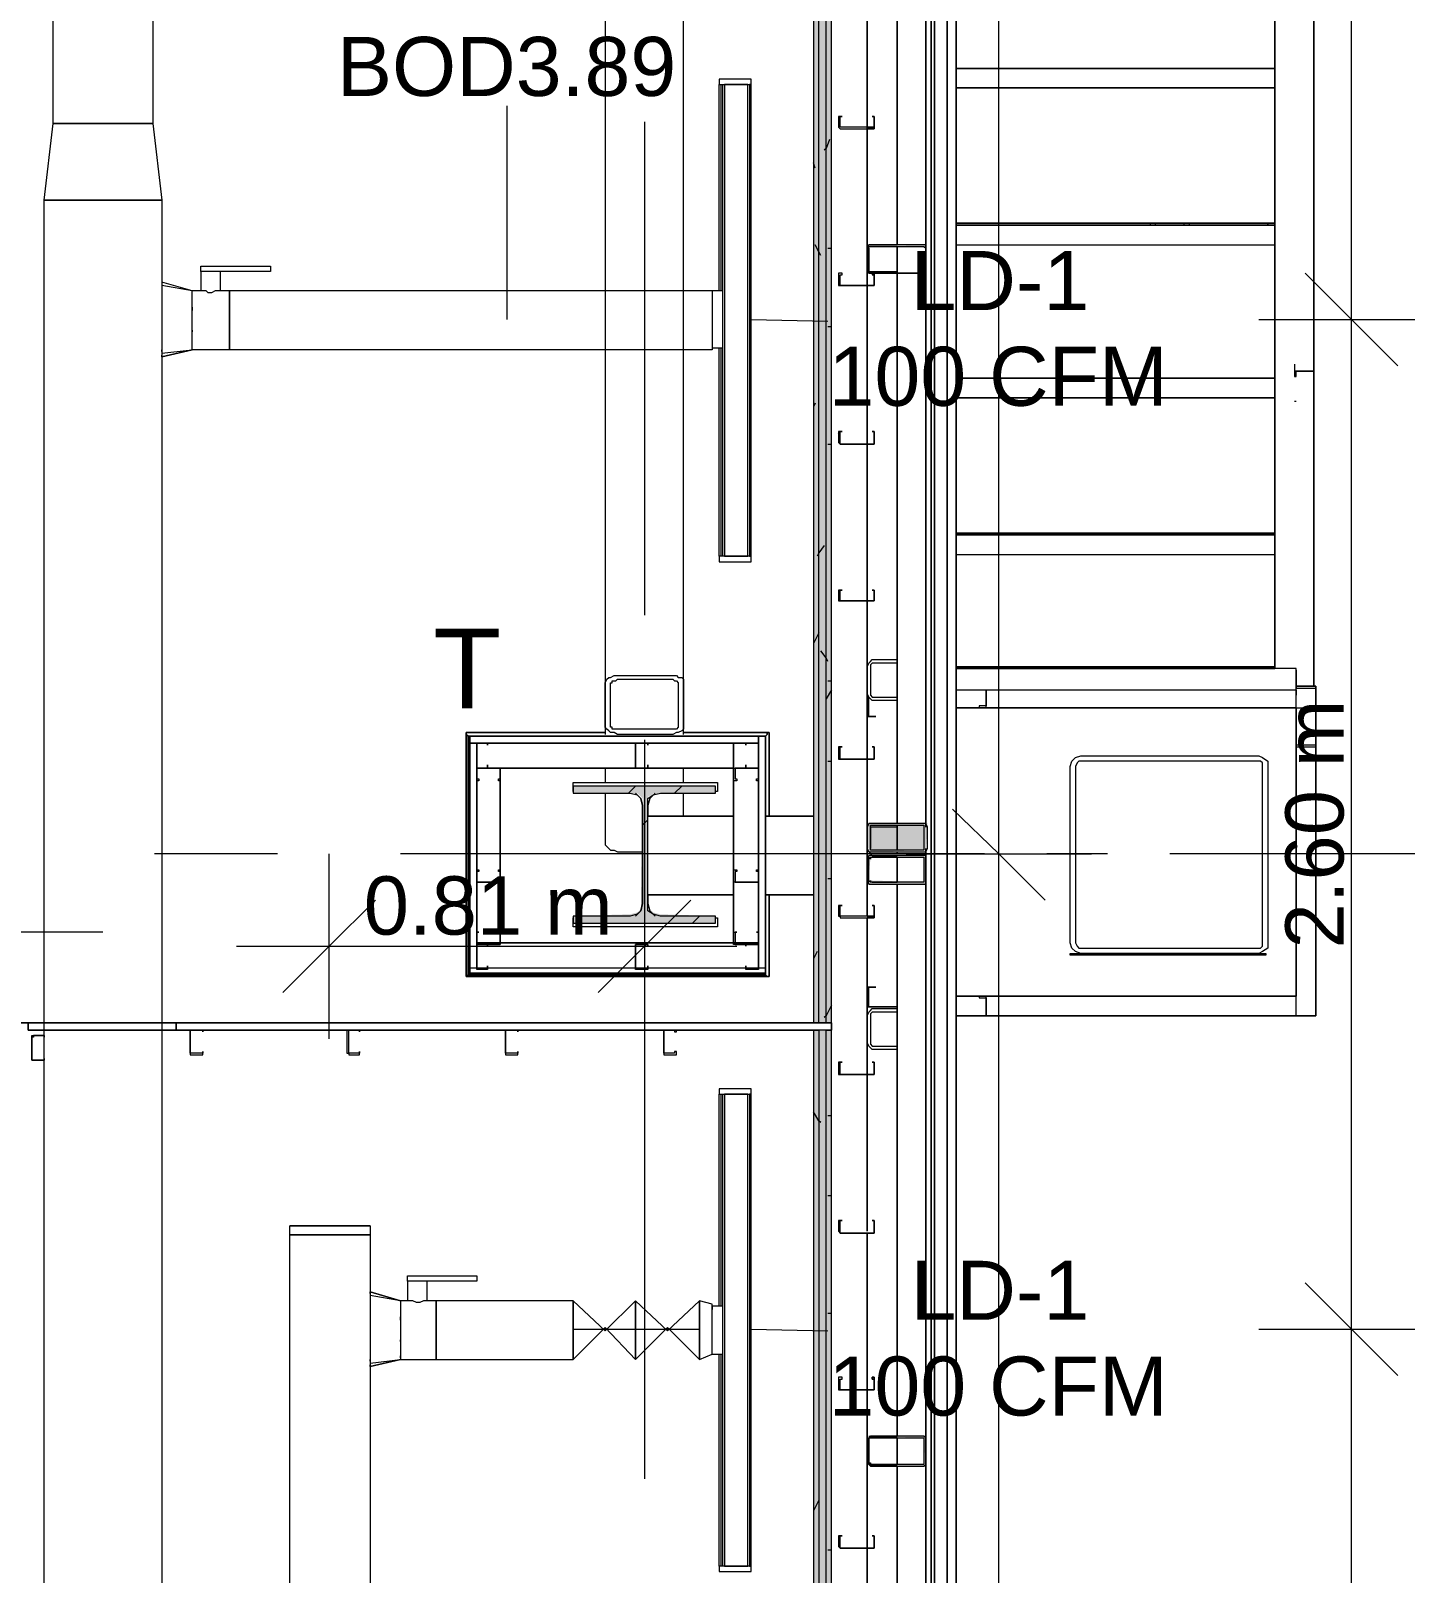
# Model space of a CAD drawing. Header units: metres. Extents: x -2 to 237, y -8 to 52.
# Drawn here: x 54.392 to 57.931, y 21.97 to 25.942 of the extents above; entities that cross this region are included whole.
import ezdxf

# ---------------------------------------------------------------- set-up
doc = ezdxf.new("R2010")
doc.units = ezdxf.units.M
doc.layers.add('HVAC - Ductos', color=5, linetype='Continuous', lineweight=0)
doc.layers.add('PDF2_Text', color=7, linetype='Continuous', lineweight=0)
doc.layers.add('PDF2_Geometry', color=7, linetype='Continuous', lineweight=0, true_color=0xaaaaaa)
doc.layers.add('PDF2_Solid Fills', color=7, linetype='Continuous', lineweight=0, true_color=0xffffff)
doc.styles.add('PDF Helvetica', font='')
doc.styles.get('PDF Helvetica').set_extended_font_data('Helvetica')

msp = doc.modelspace()

# ---------------------------------------------------------------- hatches: boundary and pattern name
at = {"layer": 'PDF2_Solid Fills', "lineweight": 0, "transparency": 33554559}
h = msp.add_hatch(color=256, dxfattribs=at)
h.paths.add_polyline_path([(56.4217, 35.0866), (56.4401, 35.0866), (56.4401, 47.309), (56.4217, 47.309)])
h.paths.add_polyline_path([(56.4217, 23.387), (56.4401, 23.387), (56.4401, 33.5547), (56.4217, 33.5547)])
h.paths.add_polyline_path([(56.4217, 21.8782), (56.4401, 21.8782), (56.4401, 23.3686), (56.4217, 23.3686)])
h.paths.add_polyline_path([(56.4401, 21.8644), (56.4217, 21.8644), (56.4217, 9.541), (56.4401, 9.541)])
h.paths.add_polyline_path([(56.4217, 33.5685), (56.4401, 33.5685), (56.4401, 35.0728), (56.4217, 35.0728)])
h = msp.add_hatch(color=256, dxfattribs=at)
h.paths.add_polyline_path([(56.4538, 9.5227), (56.4538, 21.8644), (56.4401, 21.8644), (56.4401, 9.5227)])
h.paths.add_polyline_path([(56.4538, 33.5547), (56.4401, 33.5547), (56.4401, 23.387), (56.4538, 23.387)])
h.paths.add_polyline_path([(56.4538, 23.3686), (56.4401, 23.3686), (56.4401, 21.8782), (56.4538, 21.8782)])
h.paths.add_polyline_path([(56.4538, 35.0866), (56.4538, 47.3273), (56.4401, 47.3273), (56.4401, 35.0866)])
h.paths.add_polyline_path([(56.4538, 35.0728), (56.4401, 35.0728), (56.4401, 33.5685), (56.4538, 33.5685)])
h = msp.add_hatch(color=256, dxfattribs=at)
h.paths.add_polyline_path([(56.4217, 35.0866), (56.4217, 47.2953), (56.408, 47.2953), (56.408, 35.0866)])
h.paths.add_polyline_path([(56.4217, 21.8644), (56.408, 21.8644), (56.408, 9.5549), (56.4217, 9.5549)])
h.paths.add_polyline_path([(56.4217, 23.3686), (56.408, 23.3686), (56.408, 21.8782), (56.4217, 21.8782)])
h.paths.add_polyline_path([(56.4217, 33.5547), (56.408, 33.5547), (56.408, 23.387), (56.4217, 23.387)])
h.paths.add_polyline_path([(56.4217, 35.0728), (56.408, 35.0728), (56.408, 33.5685), (56.4217, 33.5685)])
h = msp.add_hatch(color=256, dxfattribs=at)
h.paths.add_polyline_path([(56.5547, 25.3912), (56.6969, 25.3866), (56.6969, 25.3912)])
h.paths.add_polyline_path([(56.6923, 25.3224), (56.6969, 25.3178), (56.6969, 25.3178), (56.6969, 25.3224)])
h.paths.add_polyline_path([(56.5501, 25.3224), (56.5547, 25.3178), (56.5547, 25.3178), (56.5547, 25.3224)])
h.paths.add_polyline_path([(56.5501, 25.3821), (56.5456, 25.3821), (56.5456, 25.3224)])
for points in [[(56.1557, 23.9786), (56.1557, 23.997), (55.7888, 23.997), (55.7888, 23.9786), (55.9539, 23.9786), (55.9677, 23.9649), (55.9631, 23.6805), (55.9539, 23.6714), (55.9356, 23.6668), (55.7888, 23.6622), (55.7888, 23.6438), (56.1557, 23.6438), (56.1557, 23.6622), (56.0136, 23.6668), (55.9952, 23.6714), (55.9906, 23.676), (55.9814, 23.676), (55.9814, 23.9694), (55.9906, 23.974), (55.9952, 23.9786)], [(56.5456, 23.8365), (56.5501, 23.8365), (56.5501, 23.8273), (56.5508, 23.8273), (56.6969, 23.8319), (56.7015, 23.9007), (56.5501, 23.9007), (56.5456, 23.8961)], [(56.5456, 23.7539), (56.5501, 23.7585), (56.5547, 23.8135), (56.6923, 23.8135), (56.6923, 23.7493), (56.5547, 23.7539), (56.5501, 23.7539), (56.5501, 23.7447), (56.6969, 23.7447), (56.6969, 23.8181), (56.5501, 23.8181), (56.5456, 23.8135)]]:
    msp.add_hatch(color=256, dxfattribs=at).paths.add_polyline_path(points)
h = msp.add_hatch(color=256, dxfattribs=at)
h.paths.add_polyline_path([(56.5547, 22.323), (56.6969, 22.3184), (56.6969, 22.323)])
h.paths.add_polyline_path([(56.5501, 22.3139), (56.5456, 22.3139), (56.5456, 22.2542)])
h.paths.add_polyline_path([(56.6969, 22.3139), (56.6923, 22.3139), (56.6923, 22.2496)])
h.paths.add_polyline_path([(56.5547, 22.2496), (56.5547, 22.2542), (56.5501, 22.2542)])
h.paths.add_polyline_path([(56.6923, 22.2496), (56.5547, 22.2496), (56.6923, 22.245)])

# ---------------------------------------------------------------- linework, layer by layer
at = {"layer": 'HVAC - Ductos', "lineweight": 0}
for points in [[(56.8849, 9.775), (56.8849, 14.6134), (56.8849, 23.8227), (56.8849, 33.0274), (56.8849, 42.232), (56.8849, 47.0751)], [(56.1649, 25.272), (56.1649, 25.804), (56.1695, 25.804), (56.1878, 25.804), (56.197, 25.804)], [(56.1695, 25.804), (56.1695, 25.272)], [(56.1832, 25.804), (56.1878, 25.804), (56.1924, 25.804)], [(56.2199, 25.804), (56.2245, 25.804), (56.2291, 25.804), (56.2474, 25.804), (56.2428, 25.804), (56.2428, 24.5886), (56.2474, 24.5886), (56.2291, 24.5886), (56.2245, 24.5886), (56.2199, 24.5886)], [(56.2245, 25.804), (56.2291, 25.804), (56.2337, 25.804)], [(56.2474, 24.5886), (56.2474, 25.804)], [(55.6191, 25.1986), (55.6191, 25.7489)], [(56.1465, 25.272), (56.1465, 25.2628), (56.1465, 25.2536), (56.1465, 25.2352), (56.1465, 25.2169), (56.1465, 25.1986), (56.1465, 25.1757), (56.1465, 25.1573), (56.1465, 25.1435), (56.1465, 25.1298), (56.1465, 25.1252), (56.1465, 25.1206), (54.9037, 25.1206), (54.9037, 25.1252), (54.9037, 25.1298), (54.9037, 25.1435), (54.9037, 25.1573), (54.9037, 25.1757), (54.9037, 25.1986), (54.9037, 25.2169), (54.9037, 25.2352), (54.9037, 25.2536), (54.9037, 25.2628), (54.9037, 25.272), (54.8807, 25.272), (54.8807, 25.3224), (54.8761, 25.3224), (54.8715, 25.3224), (54.8669, 25.3224), (54.8624, 25.3224), (54.8532, 25.3224), (54.8486, 25.3224), (54.8441, 25.3224), (54.8395, 25.3224), (54.8349, 25.3224), (54.8303, 25.3224), (54.8303, 25.272), (54.8073, 25.272), (54.7294, 25.2858)], [(56.174, 25.272), (56.1465, 25.272), (54.9037, 25.272), (54.9037, 25.2628), (54.9037, 25.2536), (54.9037, 25.2352), (54.9037, 25.2169), (54.9037, 25.1986), (54.9037, 25.1757), (54.9037, 25.1573), (54.9037, 25.1435), (54.9037, 25.1298), (54.9037, 25.1252), (54.9037, 25.1206), (54.8073, 25.1206), (54.8073, 25.1252), (54.8073, 25.1298), (54.8073, 25.1435), (54.8073, 25.1573), (54.8073, 25.1757), (54.8073, 25.1986), (54.8073, 25.2169), (54.8073, 25.2352), (54.8073, 25.2536), (54.8073, 25.2628), (54.8073, 25.272), (54.7294, 25.2949), (54.7294, 25.2903)], [(54.8073, 25.272), (54.7294, 25.2949), (54.7294, 25.2903), (54.7294, 25.2858), (54.7294, 25.2812), (54.7294, 25.272)], [(54.7294, 25.2674), (54.7294, 25.2536), (54.7294, 25.2444), (54.7294, 25.2398), (54.7294, 25.2307), (54.7294, 25.2169), (54.7294, 25.2124), (54.7294, 25.2078), (54.7294, 25.1849)], [(54.8807, 25.272), (54.8761, 25.272), (54.8669, 25.272), (54.8578, 25.2674), (54.8486, 25.2674), (54.8441, 25.272), (54.8349, 25.272), (54.8303, 25.272)], [(56.1465, 25.2674), (56.1465, 25.2628), (56.1465, 25.249), (56.1465, 25.2352), (56.1465, 25.2169), (56.1465, 25.1986), (56.1465, 25.1803), (56.1465, 25.1619), (56.1465, 25.1435), (56.1465, 25.1344), (56.1465, 25.1252), (56.174, 25.1252), (56.174, 25.1344), (56.174, 25.1435), (56.174, 25.1619), (56.174, 25.1803), (56.174, 25.1986), (56.174, 25.2169), (56.174, 25.2352), (56.174, 25.249), (56.174, 25.2628), (56.174, 25.2674)], [(56.2474, 25.1986), (56.4447, 25.194)], [(54.7294, 25.1803), (54.7294, 25.1757), (54.7294, 25.1619), (54.7294, 25.1527), (54.7294, 25.1481), (54.7294, 25.1435), (54.7294, 25.1252)], [(54.7294, 25.1161), (54.7294, 25.1206), (54.7294, 25.1115), (54.8073, 25.1206)], [(54.7294, 25.1023), (54.8073, 25.1206), (54.7294, 25.1023)], [(56.197, 24.5886), (56.1878, 24.5886), (56.1695, 24.5886), (56.1649, 24.5886), (56.1649, 25.1252)], [(56.1695, 25.1252), (56.1695, 24.5886)], [(56.1924, 24.5886), (56.1878, 24.5886), (56.1832, 24.5886)], [(56.2337, 24.5886), (56.2291, 24.5886), (56.2245, 24.5886)], [(56.7657, 23.9374), (56.8849, 23.8227), (57.0041, 23.7034)], [(55.1605, 23.3457), (55.1605, 23.5842), (55.1605, 23.8227)], [(55.9722, 23.8227), (55.9722, 23.5842), (55.9722, 23.3457)], [(56.6464, 23.8227), (56.8849, 23.8227), (57.1234, 23.8227)], [(55.2797, 23.7034), (55.1605, 23.5842), (55.0412, 23.465)], [(56.0915, 23.7034), (55.9722, 23.5842), (55.8531, 23.465)], [(54.5781, 23.6209), (54.101, 23.6209)], [(54.922, 23.5842), (56.2108, 23.5842)], [(56.1649, 22.6578), (56.1649, 23.2035), (56.1695, 23.2035), (56.1878, 23.2035), (56.197, 23.2035)], [(56.1695, 23.2035), (56.1695, 22.6578)], [(56.1832, 23.2035), (56.1878, 23.2035), (56.1924, 23.2035)], [(56.2199, 23.2035), (56.2245, 23.2035), (56.2291, 23.2035), (56.2474, 23.2035), (56.2428, 23.2035), (56.2428, 21.9882), (56.2474, 21.9882), (56.2291, 21.9882), (56.2245, 21.9882), (56.2199, 21.9882)], [(56.2245, 23.2035), (56.2291, 23.2035), (56.2337, 23.2035)], [(56.2474, 21.9882), (56.2474, 23.2035)], [(55.266, 22.8642), (55.266, 22.8412), (55.0596, 22.8412), (55.0596, 22.8642)], [(55.0596, 22.8642), (55.266, 22.8642), (55.0596, 22.8642)], [(55.344, 22.6715), (55.344, 22.667), (55.344, 22.6624), (55.344, 22.6486), (55.344, 22.6349), (55.344, 22.6165), (55.344, 22.5981), (55.344, 22.5753), (55.344, 22.5569), (55.344, 22.5431), (55.344, 22.5294), (55.344, 22.5248), (55.344, 22.5202), (55.4357, 22.5202), (55.4357, 22.5248), (55.4357, 22.5294), (55.4357, 22.5431), (55.4357, 22.5569), (55.4357, 22.5753), (55.4357, 22.5981), (55.4357, 22.6165), (55.4357, 22.6349), (55.4357, 22.6486), (55.4357, 22.6624), (55.4357, 22.6715), (55.4128, 22.6715), (55.4128, 22.722), (55.4082, 22.722), (55.4036, 22.722), (55.3944, 22.722), (55.3898, 22.722), (55.3806, 22.722), (55.376, 22.722), (55.3714, 22.722), (55.3669, 22.722), (55.3623, 22.722), (55.3623, 22.6715), (55.344, 22.6715), (55.266, 22.6945), (55.344, 22.6715), (55.266, 22.6853), (55.266, 22.6807), (55.266, 22.6715)], [(55.266, 22.667), (55.266, 22.6532), (55.266, 22.644), (55.266, 22.6395), (55.266, 22.6303), (55.266, 22.6165), (55.266, 22.6119), (55.266, 22.6073), (55.266, 22.5844)], [(55.4128, 22.6715), (55.4082, 22.6715), (55.4036, 22.6715), (55.3944, 22.667), (55.3852, 22.667), (55.376, 22.6715), (55.3714, 22.6715), (55.3669, 22.6715), (55.3623, 22.6715)], [(55.8714, 22.5936), (55.9494, 22.6715), (55.9494, 22.5202), (55.8714, 22.6027), (55.8714, 22.5936), (55.7888, 22.6715), (55.4357, 22.6715), (55.4357, 22.6624), (55.4357, 22.6486), (55.4357, 22.6349), (55.4357, 22.6165), (55.4357, 22.5981), (55.4357, 22.5753), (55.4357, 22.5569), (55.4357, 22.5431), (55.4357, 22.5294), (55.4357, 22.5248), (55.4357, 22.5202), (55.7888, 22.5202), (55.7888, 22.6715), (55.7888, 22.5202), (55.8714, 22.6027)], [(56.0319, 22.5936), (56.1145, 22.6715), (56.1145, 22.5202), (56.0319, 22.6027), (55.9494, 22.5202), (55.9494, 22.6715), (56.0319, 22.5936), (56.0319, 22.6027)], [(56.1465, 22.534), (56.1465, 22.5386), (56.1465, 22.5523), (56.1465, 22.5707), (56.1465, 22.5981), (56.1465, 22.6211), (56.1465, 22.644), (56.1465, 22.6578), (56.1465, 22.6624), (56.1145, 22.6715), (56.1145, 22.667), (56.1145, 22.6486), (56.1145, 22.6257), (56.1145, 22.5981), (56.1145, 22.5661), (56.1145, 22.5431), (56.1145, 22.5294)], [(56.1145, 22.5202), (56.1145, 22.5248), (56.1145, 22.5431), (56.1145, 22.5661), (56.1145, 22.5981), (56.1145, 22.6257), (56.1145, 22.6486), (56.1145, 22.667), (56.1145, 22.6715)], [(56.174, 22.5386), (56.174, 22.5431), (56.174, 22.5523), (56.174, 22.5661), (56.174, 22.5798), (56.174, 22.5981), (56.174, 22.6119), (56.174, 22.6257), (56.174, 22.6395), (56.174, 22.6486), (56.174, 22.6578), (56.1465, 22.6578), (56.1465, 22.6486)], [(56.1465, 22.6073), (56.1465, 22.6119), (56.1465, 22.6257), (56.1465, 22.6395)], [(55.266, 22.5798), (55.266, 22.5753), (55.266, 22.5615), (55.266, 22.5523), (55.266, 22.5477), (55.266, 22.5431), (55.266, 22.5294)], [(55.7888, 22.5981), (55.8439, 22.5981), (55.8805, 22.5981), (55.908, 22.5981), (55.9264, 22.5981), (55.9402, 22.5981), (55.9494, 22.5981), (55.9631, 22.5981), (55.9722, 22.5981), (55.9952, 22.5981), (56.0227, 22.5981), (56.0594, 22.5981), (56.1145, 22.5981)], [(56.2474, 22.5981), (56.4447, 22.5936)], [(56.1145, 22.5248), (56.1145, 22.5202), (56.1465, 22.534), (56.174, 22.534)], [(56.1465, 22.5386), (56.1465, 22.5431)], [(56.197, 21.9882), (56.1878, 21.9882), (56.1695, 21.9882), (56.1649, 21.9882), (56.1649, 22.534)], [(56.1695, 22.534), (56.1695, 21.9882)], [(55.266, 22.5156), (55.266, 22.5202), (55.266, 22.511), (55.344, 22.5202)], [(55.266, 22.5019), (55.344, 22.5202), (55.266, 22.5019)], [(56.1924, 21.9882), (56.1878, 21.9882), (56.1832, 21.9882)], [(56.2337, 21.9882), (56.2291, 21.9882), (56.2245, 21.9882)]]:
    msp.add_lwpolyline(points, dxfattribs=at)
at = {"layer": 'HVAC - Ductos', "color": 252, "lineweight": 0, "true_color": 0x939598}
for points in [[(57.793, 9.775), (57.793, 10.6326), (57.793, 12.4304), (57.793, 14.0952), (57.793, 16.0995), (57.793, 18.2412), (57.793, 20.6169), (57.793, 22.5981), (57.793, 25.1986), (57.793, 27.3954), (57.793, 29.5922), (57.793, 31.5964), (57.793, 33.0274), (57.793, 34.3482), (57.793, 38.5447), (57.793, 39.4848), (57.793, 40.7461), (57.793, 42.232), (57.793, 44.4334), (57.793, 47.0751)], [(57.6737, 25.3178), (57.793, 25.1986), (57.9122, 25.0793)], [(57.5545, 25.1986), (57.793, 25.1986), (58.0315, 25.1986)], [(57.6737, 22.7174), (57.793, 22.5981), (57.9122, 22.4789)], [(57.5545, 22.5981), (57.793, 22.5981), (58.0315, 22.5981)]]:
    msp.add_lwpolyline(points, dxfattribs=at)
at = {"layer": 'HVAC - Ductos', "lineweight": 0}
for points in [[(54.7064, 27.5146), (54.7064, 25.7031), (54.4496, 25.7031), (54.4496, 27.5146)], [(56.2474, 25.8177), (56.1649, 25.8177), (56.1649, 25.804), (56.2474, 25.804)], [(56.2383, 25.804), (56.1786, 25.804), (56.1786, 24.5886), (56.174, 24.5886), (56.174, 25.804), (56.1786, 25.804), (56.1786, 24.5886), (56.2383, 24.5886)], [(54.4267, 25.5058), (54.4496, 25.7031), (54.7064, 25.7031), (54.7294, 25.5058)], [(54.7294, 25.5058), (54.7294, 17.3882), (54.4267, 17.3882), (54.4267, 25.5058)], [(55.0092, 25.3362), (55.0092, 25.3224), (54.8303, 25.3224), (54.8303, 25.3362)], [(54.8073, 25.2215), (54.8073, 25.2261), (54.8073, 25.2307), (54.8073, 25.2261)], [(54.8073, 25.1665), (54.8073, 25.1711)], [(54.7294, 25.1069), (54.7294, 25.1023)], [(56.2474, 24.5748), (56.2474, 24.5886), (56.1649, 24.5886), (56.1649, 24.5748)], [(56.2474, 23.2173), (56.1649, 23.2173), (56.1649, 23.2035), (56.2474, 23.2035)], [(56.2383, 23.2035), (56.1786, 23.2035), (56.1786, 21.9882), (56.174, 21.9882), (56.174, 23.2035), (56.1786, 23.2035), (56.1786, 21.9882), (56.2383, 21.9882)], [(55.0596, 18.8099), (55.0596, 22.8412), (55.266, 22.8412), (55.266, 18.8099)], [(55.5411, 22.7358), (55.5411, 22.722), (55.3623, 22.722), (55.3623, 22.7358)], [(55.266, 22.6945), (55.266, 22.6899)], [(55.7888, 22.6715), (55.7888, 22.6624), (55.7888, 22.6486), (55.7888, 22.6349), (55.7888, 22.6165), (55.7888, 22.5981), (55.7888, 22.5753), (55.7888, 22.5569), (55.7888, 22.5431), (55.7888, 22.5294), (55.7888, 22.5248), (55.7888, 22.5202), (55.7888, 22.5248), (55.7888, 22.5294), (55.7888, 22.5431), (55.7888, 22.5569), (55.7888, 22.5753), (55.7888, 22.5981), (55.7888, 22.6165), (55.7888, 22.6349), (55.7888, 22.6486), (55.7888, 22.6624)], [(55.344, 22.6211), (55.344, 22.6257), (55.344, 22.6303), (55.344, 22.6257)], [(55.344, 22.5661), (55.344, 22.5707)], [(55.344, 22.5248), (55.344, 22.5294)], [(55.266, 22.5064), (55.266, 22.5019)], [(56.2474, 21.9745), (56.2474, 21.9882), (56.1649, 21.9882), (56.1649, 21.9745)]]:
    msp.add_lwpolyline(points, close=True, dxfattribs=at)
at = {"layer": 'PDF2_Geometry', "lineweight": 0}
for points in [[(56.7749, 34.5592), (56.7749, 33.0274), (56.7749, 31.491), (56.7749, 29.9592), (56.7749, 28.4227), (56.7749, 26.8909), (56.7749, 25.3545), (56.7749, 23.8227), (56.7749, 22.2863), (56.7749, 23.8227), (56.7749, 25.3545), (56.7749, 26.8909), (56.7749, 28.4227), (56.7749, 29.9592), (56.7749, 31.491), (56.7749, 33.0274), (56.7749, 34.5592)], [(56.4538, 21.8644), (56.4538, 21.8782), (56.4538, 23.3686), (56.4538, 23.387), (56.4538, 33.5547), (56.4538, 33.5685), (56.4401, 33.5685), (56.4217, 33.5685), (56.408, 33.5685)], [(56.4217, 23.387), (56.4217, 33.5547), (56.408, 33.5547), (42.5895, 33.5547), (42.5758, 33.5547), (42.5574, 33.5547), (42.5574, 33.5364), (42.5574, 33.463), (42.5895, 33.463), (43.0665, 33.463)], [(43.0711, 33.5547), (56.408, 33.5547), (56.408, 23.387), (54.7661, 23.387), (54.7661, 23.3686), (56.408, 23.3686), (54.7661, 23.3686), (54.7661, 23.387), (56.408, 23.387)], [(56.4401, 23.387), (56.4401, 33.5547), (56.4217, 33.5547)], [(57.6967, 32.6054), (57.5958, 32.6008), (56.7749, 32.6008), (57.5958, 32.6008), (57.5958, 32.5963), (57.5958, 32.6008), (57.6967, 32.6008), (57.6967, 24.2538), (57.6508, 24.2538), (57.7013, 24.2538), (57.7013, 23.4054), (57.6691, 23.4054), (56.8528, 23.4054), (56.8758, 23.4054), (56.9904, 23.4054), (57.6096, 23.4054)], [(55.8714, 28.1659), (55.8714, 24.2584), (55.8714, 24.263), (55.8759, 24.2722), (55.8805, 24.2768), (55.8851, 24.2768), (55.8943, 24.2813), (55.9034, 24.2813), (56.0456, 24.2813), (56.0548, 24.2813), (56.0594, 24.2768), (56.0686, 24.2768), (56.0731, 24.2722), (56.0731, 24.263), (56.0731, 24.2584), (56.0731, 28.1659)], [(55.8714, 27.8678), (55.8714, 24.1299)], [(56.0731, 24.1299), (56.0731, 27.8678)], [(56.6969, 25.3821), (56.6969, 26.8909), (56.6969, 25.3545), (56.6969, 23.8915), (56.6969, 25.3224)], [(56.5456, 23.6622), (56.5456, 24.0658), (56.5456, 24.4739), (56.5456, 24.8776), (56.5456, 25.2858), (56.5456, 25.6893), (56.5456, 26.0975), (56.5456, 26.5011)], [(57.5958, 25.3958), (57.5958, 25.4463), (57.5958, 25.7948), (56.7749, 25.7948), (57.5958, 25.7948), (57.5958, 25.8452), (57.5958, 26.1892), (57.5958, 26.2397), (56.7749, 26.2397), (57.5958, 26.2397)], [(56.5456, 26.0975), (56.5456, 25.6893), (56.5456, 25.2858), (56.5456, 24.8776), (56.5456, 24.4739), (56.5456, 24.0658), (56.5456, 23.6622), (56.5639, 23.6622), (56.5639, 23.6576), (56.5456, 23.6576), (56.5456, 23.254), (56.5456, 22.8504)], [(57.2885, 25.8452), (57.2747, 25.8452)], [(57.3757, 25.8452), (57.3619, 25.8452)], [(57.2747, 25.7948), (57.3757, 25.7948)], [(55.9722, 25.7077), (55.9722, 24.4373)], [(56.5456, 25.6939), (56.5639, 25.6939), (56.5639, 25.7214), (56.5593, 25.7214), (56.5639, 25.7214), (56.5639, 25.6939), (56.5639, 25.6893), (56.5456, 25.6893)], [(57.5958, 24.5978), (57.5958, 24.6482), (57.5958, 24.9968), (56.7749, 24.9968), (57.5958, 24.9968), (57.5958, 25.0472), (57.5958, 25.3912), (57.5958, 25.4417), (56.7749, 25.4417), (57.5958, 25.4417)], [(56.5456, 25.327), (56.5456, 25.3821), (56.5456, 25.3866), (56.5501, 25.3912), (56.5547, 25.3912), (56.6235, 25.3912)], [(56.5501, 25.3821), (56.5501, 25.327), (56.5501, 25.3224), (56.5547, 25.3224), (56.6235, 25.3224)], [(56.7749, 25.3178), (56.7749, 25.3912), (57.5958, 25.3912)], [(56.5639, 25.3178), (56.5639, 25.2858), (56.5456, 25.2858), (56.5639, 25.2858), (56.5639, 25.3132), (56.5593, 25.3132)], [(57.2885, 25.0472), (57.2747, 25.0472)], [(57.3757, 25.0472), (57.3619, 25.0472)], [(57.2747, 24.9968), (57.3757, 24.9968)], [(56.7749, 24.2446), (57.6508, 24.2446), (57.6508, 24.2996), (56.7749, 24.2996), (57.5958, 24.2996), (57.5958, 24.3042), (57.5958, 24.3548), (57.5958, 24.5932), (57.5958, 24.6436), (56.7749, 24.6436), (57.5958, 24.6436)], [(56.7749, 24.5932), (57.5958, 24.5932)], [(56.6235, 24.2171), (56.5593, 24.2171), (56.5547, 24.2217), (56.5501, 24.2263), (56.5456, 24.2355), (56.5456, 24.3042), (56.5501, 24.3134), (56.5547, 24.318), (56.5593, 24.3226), (56.6235, 24.3226)], [(56.6235, 24.3134), (56.5593, 24.3134), (56.5547, 24.3088), (56.5547, 24.3042), (56.5547, 24.2355), (56.5547, 24.2309), (56.5593, 24.2263), (56.6235, 24.2263)], [(56.0731, 24.2584), (56.0731, 24.1529), (56.0731, 24.1483), (56.0731, 24.1437), (56.0686, 24.1391), (56.0594, 24.1345), (56.0548, 24.1345), (56.0456, 24.1299), (55.9034, 24.1299), (55.8943, 24.1345), (55.8851, 24.1345), (55.8805, 24.1391), (55.8759, 24.1437), (55.8714, 24.1483), (55.8714, 24.1529), (55.8714, 24.2584)], [(57.6508, 24.1988), (56.7749, 24.1988), (57.7013, 24.1988), (57.7013, 24.2538), (57.7013, 23.4054), (57.6508, 23.4054), (57.6508, 24.2446)], [(56.5456, 24.2263), (56.5456, 24.1759), (56.5684, 24.1759), (56.5501, 24.1759), (56.5501, 24.2263)], [(55.5137, 23.5063), (55.5183, 23.5109), (55.5228, 23.5154), (55.5228, 24.1254), (56.2842, 24.1254), (56.2887, 24.1299), (56.2887, 24.1345), (56.2933, 24.1345), (56.2933, 23.919), (56.2933, 24.1345), (56.0731, 24.1345), (56.2933, 24.1345), (56.0731, 24.1345), (56.2933, 24.1345), (56.2887, 24.1345), (56.2887, 24.1299), (56.2842, 24.1254), (56.2842, 23.919), (56.2842, 24.1254), (55.5183, 24.1254), (56.2842, 24.1254), (55.5228, 24.1254), (56.2016, 24.1254)], [(55.5137, 23.5063), (55.5183, 23.5109), (55.5228, 23.5154), (55.5228, 24.1254), (55.5228, 24.0428), (55.5228, 23.5934), (55.5228, 23.5154), (56.2796, 23.5154), (55.5228, 23.5154), (56.2842, 23.5154), (55.5228, 23.5154), (55.5228, 23.5292), (56.2842, 23.5292), (56.2842, 23.5154), (56.2842, 23.5934), (56.2842, 24.1254), (56.2016, 24.1254)], [(55.5228, 24.1254), (55.5228, 23.5154), (55.5228, 24.1254)], [(56.2842, 24.1254), (55.5228, 24.1254), (56.2842, 24.1254)], [(55.9722, 24.1162), (55.9722, 23.7998)], [(56.2842, 23.919), (56.2842, 24.1254), (56.2842, 23.919)], [(56.2842, 23.919), (56.2842, 24.1254), (56.2842, 23.919)], [(56.2842, 23.5154), (56.2842, 24.1254), (56.2842, 23.5154)], [(55.8714, 24.0428), (55.8714, 24.0062)], [(56.0731, 24.0062), (56.0731, 24.0428)], [(55.7888, 23.9832), (55.7888, 24.0062), (56.1603, 24.0062), (56.1603, 23.9832), (56.1557, 23.9832)], [(55.931, 23.9786), (55.9494, 23.997)], [(56.0502, 23.9786), (56.0686, 23.997)], [(55.8714, 23.9786), (55.8714, 23.8502), (55.8714, 23.8457), (55.8759, 23.8411), (55.8805, 23.8365), (55.8851, 23.8319), (55.8943, 23.8319), (55.9034, 23.8273), (55.9677, 23.8273)], [(55.9494, 23.6622), (55.9631, 23.676), (55.9677, 23.6943), (55.9677, 23.9465), (55.9631, 23.9649), (55.9494, 23.9786)], [(55.9998, 23.9786), (55.986, 23.9649), (55.9814, 23.9465), (55.9814, 23.919)], [(56.0731, 23.919), (56.0731, 23.9786)], [(56.2016, 23.919), (55.9814, 23.919), (56.2016, 23.919)], [(55.9677, 23.8961), (55.9814, 23.9099)], [(56.5456, 23.8869), (56.5456, 23.8319), (56.5501, 23.8273), (56.5547, 23.8227), (56.5593, 23.8181), (56.6235, 23.8181), (56.5593, 23.8181), (56.5501, 23.8181)], [(56.6235, 23.8915), (56.5593, 23.8915), (56.5547, 23.8915), (56.5547, 23.8869), (56.5547, 23.8365)], [(56.7749, 23.7814), (56.7749, 23.8594)], [(55.0275, 23.8227), (54.711, 23.8227)], [(56.3713, 23.8227), (55.344, 23.8227)], [(56.8482, 23.8227), (56.3713, 23.8227)], [(56.5501, 23.7493), (56.5456, 23.7539), (56.5456, 23.809), (56.5501, 23.8135)], [(56.5501, 23.7539), (56.5501, 23.809)], [(56.5547, 23.8135), (56.5547, 23.809)], [(56.6235, 23.8135), (56.5593, 23.8135)], [(57.1647, 23.8227), (57.0087, 23.8227)], [(57.9627, 23.8227), (57.3252, 23.8227)], [(56.5547, 23.7539), (56.5547, 23.7493)], [(55.9814, 23.7172), (56.2016, 23.7172), (55.9814, 23.7172), (55.9814, 23.6943), (55.986, 23.676), (55.9998, 23.6622)], [(56.2842, 23.5154), (56.2842, 23.7172)], [(56.2842, 23.7172), (56.2842, 23.5154)], [(56.5501, 23.7447), (56.5593, 23.7447), (56.6235, 23.7447)], [(56.5593, 23.7493), (56.6235, 23.7493)], [(56.1557, 23.6576), (56.1603, 23.6576), (56.1603, 23.6347), (55.7888, 23.6347), (55.7888, 23.6576)], [(56.0961, 23.6438), (56.1145, 23.6622)], [(56.5456, 22.8504), (56.5456, 23.254), (56.5456, 23.6576)], [(55.5228, 23.5154), (56.2842, 23.5154), (55.5228, 23.5154)], [(55.9722, 23.4833), (55.9722, 22.2129)], [(56.7749, 23.4558), (57.6508, 23.4558)], [(56.7749, 23.4558), (57.6508, 23.4558)], [(56.6235, 23.3182), (56.5593, 23.3182), (56.5547, 23.3228), (56.5501, 23.3274), (56.5456, 23.3366), (56.5456, 23.4054), (56.5501, 23.4146), (56.5547, 23.4191), (56.5593, 23.4237), (56.6235, 23.4237)], [(56.6235, 23.4146), (56.5593, 23.4146), (56.5547, 23.41), (56.5547, 23.4054), (56.5547, 23.3366), (56.5547, 23.332), (56.5593, 23.3274), (56.6235, 23.3274)], [(56.7749, 23.4054), (57.5866, 23.4054), (57.6967, 23.4054)], [(56.408, 23.3686), (56.408, 21.8782), (55.3485, 21.8782), (55.3485, 21.8644), (56.408, 21.8644), (56.408, 9.5548), (4.4593, 9.5548)], [(43.5481, 23.387), (51.7712, 23.387), (52.1015, 23.387), (54.3854, 23.387), (54.7661, 23.387), (54.7661, 23.3686), (54.7661, 23.387), (56.408, 23.387), (56.4217, 23.387), (56.4401, 23.387), (56.4538, 23.387), (56.408, 23.387), (54.7661, 23.387), (54.3854, 23.387), (54.3854, 23.3686), (54.3854, 23.387), (52.1015, 23.387), (51.7712, 23.387), (43.5481, 23.387)], [(56.4401, 21.8782), (56.4401, 23.3686), (56.4217, 23.3686), (56.408, 23.3686), (56.4217, 23.3686)], [(56.4401, 23.3686), (56.4538, 23.3686), (56.4538, 23.387), (56.4538, 23.3686), (56.4401, 23.3686), (56.4217, 23.3686), (56.4217, 21.8782)], [(56.5456, 22.8458), (56.5456, 22.4422), (56.5456, 22.0341), (56.5456, 21.6305)], [(56.5456, 21.6305), (56.5456, 22.0341), (56.5456, 22.4422), (56.5456, 22.8458)], [(56.5456, 22.2496), (56.5456, 22.2542), (56.5456, 22.3139), (56.5456, 22.3184)], [(56.5501, 22.323), (56.5547, 22.323), (56.6235, 22.323)], [(56.6235, 22.3184), (56.5547, 22.3184), (56.5501, 22.3184), (56.5501, 22.3139), (56.5501, 22.2542), (56.5547, 22.2542), (56.5547, 22.2496), (56.6235, 22.2496)], [(56.7749, 22.2496), (56.7749, 22.323)], [(56.6235, 22.245), (56.5547, 22.245), (56.5501, 22.2496)]]:
    msp.add_lwpolyline(points, dxfattribs=at)
at = {"layer": 'PDF2_Geometry', "color": 252, "lineweight": 0, "true_color": 0x939598}
for points in [[(57.6508, 32.5503), (57.6508, 32.5963), (57.6508, 32.5458), (57.5958, 32.5458), (57.5958, 24.2996)], [(57.6967, 24.3548), (57.6967, 24.3042), (57.6967, 24.2538), (57.6967, 32.6008), (57.6967, 32.5503), (57.6967, 32.4999)], [(57.6967, 26.2122), (57.6967, 25.8866), (57.6967, 25.7948), (57.6967, 25.8452)], [(57.5958, 25.8452), (57.5774, 25.8452)], [(57.5958, 25.8452), (57.5774, 25.8452)], [(57.6967, 25.4417), (57.6967, 25.7627), (57.6967, 25.8544)], [(57.6967, 25.3958), (57.6967, 25.4463)], [(57.6967, 24.9738), (57.6967, 25.0656), (57.6967, 25.4095)], [(57.6463, 25.0839), (57.6463, 25.0656)], [(57.6967, 25.0656), (57.6463, 25.0656), (57.6463, 25.0518), (57.6508, 25.0518), (57.6508, 25.0656), (57.6967, 25.0656), (57.6967, 24.9876)], [(57.5958, 25.0472), (57.5774, 25.0472)], [(57.5958, 25.0472), (57.5774, 25.0472)], [(57.6967, 24.9968), (57.6967, 25.0472)], [(57.6967, 24.6436), (57.6967, 24.9509), (57.6967, 25.0427)], [(57.6508, 24.9876), (57.6463, 24.9876)], [(57.5958, 24.6482), (57.5774, 24.6482)], [(57.5958, 24.6482), (57.5774, 24.6482)], [(57.6967, 24.5978), (57.6967, 24.6482)], [(57.6508, 24.2538), (57.6967, 24.2538), (57.6967, 24.2905), (57.6967, 24.6116)], [(57.6508, 24.2951), (57.6508, 24.2492), (57.7013, 24.2492), (57.7013, 24.1025), (57.6508, 24.1025), (57.6508, 24.1208), (57.6508, 24.0979), (57.7013, 24.0979), (57.7013, 24.2538), (57.6508, 24.2538), (57.7013, 24.2538)], [(57.6508, 24.2446), (57.6508, 24.2309), (57.6508, 24.2446)], [(57.7013, 23.5338), (57.7013, 23.6117), (57.7013, 24.2309), (57.7013, 24.1071), (57.7013, 23.4558)], [(57.6463, 24.1988), (57.6508, 24.1988), (57.6508, 23.4558), (57.6508, 24.1988), (57.6508, 23.4558), (57.6508, 24.1071), (57.6508, 24.1254), (57.6508, 23.5475), (57.6508, 23.5338)], [(57.6508, 23.5613), (57.6508, 24.1988), (57.6508, 23.6117), (57.6508, 23.6026)], [(57.6508, 23.5567), (57.6508, 23.5383)], [(57.6691, 23.4054), (57.6508, 23.4054), (57.7013, 23.4054), (57.7013, 23.5567)]]:
    msp.add_lwpolyline(points, dxfattribs=at)
at = {"layer": 'PDF2_Geometry', "lineweight": 0}
for points in [[(56.7107, 26.8909), (56.7107, 25.3545)], [(56.7198, 26.8909), (56.7198, 25.3545)], [(56.7519, 26.8909), (56.7519, 25.3545)], [(56.6235, 26.8496), (56.6235, 25.3912)], [(56.7749, 25.8452), (57.5958, 25.8452)], [(56.7749, 25.8452), (57.5958, 25.8452)], [(56.4722, 25.7214), (56.4722, 25.6939), (56.4767, 25.6893), (56.5639, 25.6893), (56.5639, 25.6939), (56.5639, 25.7214), (56.5593, 25.7214), (56.5639, 25.7214), (56.5639, 25.6939), (56.4767, 25.6939), (56.4767, 25.7214), (56.4813, 25.7214)], [(56.7749, 25.4463), (57.5958, 25.4463)], [(57.2747, 25.4417), (57.2885, 25.4417), (57.2885, 25.4463), (57.2747, 25.4463)], [(57.3757, 25.4417), (57.3757, 25.4463), (57.3619, 25.4463), (57.3619, 25.4417)], [(56.5547, 25.3912), (56.5501, 25.3912), (56.5456, 25.3821), (56.5456, 25.3224), (56.5501, 25.3178), (56.5547, 25.3178), (56.5639, 25.3178), (56.6923, 25.3178), (56.6969, 25.3178), (56.6969, 25.3224), (56.6969, 25.3821), (56.6969, 25.3912), (56.6923, 25.3912)], [(56.5501, 25.3224), (56.5501, 25.3821), (56.5501, 25.3866), (56.5547, 25.3866), (56.6923, 25.3866), (56.6969, 25.3821), (56.6969, 25.3224), (56.6923, 25.3224), (56.6923, 25.3178), (56.5547, 25.3178)], [(56.6235, 25.3866), (56.6235, 25.3545), (56.6235, 25.3178), (56.6235, 23.9007), (56.6235, 25.3178), (56.6235, 25.3545)], [(56.7107, 25.3545), (56.7107, 23.8227)], [(56.7198, 25.3545), (56.7198, 23.8227)], [(56.7519, 25.3545), (56.7519, 23.8227)], [(56.4722, 25.3178), (56.4722, 25.2858), (56.4767, 25.2858), (56.5639, 25.2858), (56.5639, 25.3178), (56.5593, 25.3178), (56.5593, 25.3132), (56.5639, 25.3132), (56.5639, 25.2858), (56.4767, 25.2858), (56.4767, 25.3132), (56.4813, 25.3132), (56.4813, 25.3178)], [(56.7749, 25.0472), (57.5958, 25.0472)], [(56.7749, 25.0472), (57.5958, 25.0472)], [(56.4722, 24.9097), (56.4722, 24.8821), (56.4767, 24.8776), (56.5639, 24.8776), (56.5639, 24.8821), (56.5639, 24.9097), (56.5593, 24.9097), (56.5639, 24.9097), (56.5639, 24.8821), (56.5639, 24.8776), (56.4767, 24.8776), (56.4767, 24.8821), (56.4767, 24.9097), (56.4813, 24.9097)], [(56.5639, 24.8776), (56.5639, 24.8821), (56.5639, 24.9097), (56.5593, 24.9097), (56.5639, 24.9097), (56.5639, 24.8821), (56.5639, 24.8776), (56.5456, 24.8776)], [(56.7749, 24.6482), (57.5958, 24.6482)], [(57.2747, 24.6436), (57.2747, 24.6482), (57.2885, 24.6482), (57.2747, 24.6482)], [(57.3757, 24.6436), (57.3757, 24.6482), (57.3619, 24.6482), (57.3757, 24.6482)], [(56.4722, 24.5015), (56.4722, 24.4739), (56.4767, 24.4739), (56.5639, 24.4739), (56.5639, 24.5015), (56.5593, 24.5015), (56.5639, 24.5015), (56.5639, 24.4739), (56.4767, 24.4739), (56.4767, 24.5015), (56.4813, 24.5015)], [(56.5639, 24.4739), (56.5639, 24.5015), (56.5593, 24.5015), (56.5639, 24.5015), (56.5639, 24.4739), (56.5456, 24.4739)], [(55.8851, 24.2584), (55.8851, 24.263), (55.8897, 24.263), (55.8897, 24.2676), (55.8943, 24.2676), (55.8988, 24.2676), (55.9034, 24.2722), (56.0456, 24.2722), (56.0502, 24.2676), (56.0548, 24.2676), (56.0594, 24.263), (56.0594, 24.2584), (56.0594, 24.1529), (56.0594, 24.1483), (56.0548, 24.1437), (56.0502, 24.1437), (56.0456, 24.1437), (55.9034, 24.1437), (55.8988, 24.1437), (55.8943, 24.1437), (55.8897, 24.1437), (55.8897, 24.1483), (55.8851, 24.1483), (55.8851, 24.1529)], [(56.7749, 24.3042), (57.5774, 24.3042)], [(57.2747, 24.2996), (57.2885, 24.2996), (57.2885, 24.3042), (57.2747, 24.3042)], [(57.3757, 24.2996), (57.3757, 24.3042), (57.3619, 24.3042), (57.3619, 24.2996)], [(56.8528, 24.2446), (56.8528, 24.2033), (56.8345, 24.2033), (56.8345, 24.1988), (56.8528, 24.1988)], [(55.5228, 23.5154), (56.2842, 23.5154), (56.2842, 23.5109), (56.2887, 23.5063), (56.2933, 23.5063), (55.5137, 23.5063), (55.5183, 23.5109), (55.5228, 23.5154), (56.2842, 23.5154), (56.2842, 23.7172), (56.2842, 23.5154), (56.2842, 23.5109), (56.2887, 23.5063), (56.2933, 23.5063), (56.2933, 23.7172), (56.2933, 23.5063), (56.2887, 23.5063), (56.2842, 23.5109), (56.2842, 23.5154), (56.2842, 23.7172), (56.2842, 23.5109), (55.5183, 23.5109), (55.5183, 24.1254), (55.5183, 23.5109), (56.2842, 23.5109), (56.2842, 23.7172), (56.2842, 23.5154), (55.5228, 23.5154), (55.5228, 24.1254), (55.5183, 24.1254), (55.5137, 24.1299), (55.5137, 24.1345), (55.8714, 24.1345), (55.5137, 24.1345), (55.5137, 24.1299), (55.5183, 24.1254), (55.5228, 24.1254)], [(56.2842, 24.1254), (56.2887, 24.1299), (56.2887, 24.1345), (56.2933, 24.1345), (56.2933, 23.919), (56.2933, 24.1345), (56.2887, 24.1345), (56.2887, 24.1299), (56.2842, 24.1254), (56.2658, 24.1254), (55.5228, 24.1254), (56.2796, 24.1254), (55.5228, 24.1254), (55.5228, 24.1071), (55.5228, 23.5292), (55.5411, 23.5292), (55.5411, 24.1071), (55.5228, 24.1071), (56.2658, 24.1071), (56.2658, 24.1254), (56.2658, 23.5292), (56.2842, 23.5292), (56.2842, 24.1254), (55.5228, 24.1254), (55.5183, 24.1254), (55.5137, 24.1299), (55.5137, 24.1345), (55.8714, 24.1345), (55.5137, 24.1345), (55.5137, 23.5063), (56.2933, 23.5063), (56.2933, 23.7172), (56.2933, 23.5063), (55.5137, 23.5063), (55.5137, 24.1345), (55.5137, 23.5063), (55.5137, 24.1345), (55.5137, 24.1299), (55.5183, 24.1254), (55.5228, 24.1254), (55.5228, 23.5154), (55.5228, 24.1254)], [(56.2842, 23.919), (56.2842, 24.1254)], [(55.5411, 24.0428), (55.5411, 24.0474), (55.5411, 24.1071), (55.5687, 24.1071), (55.5687, 24.1025), (55.5687, 24.1071), (55.5411, 24.1071), (55.5411, 24.0474), (55.5411, 24.0428), (55.5687, 24.0428)], [(55.6008, 24.0428), (56.2016, 24.0428), (56.2016, 24.1071), (55.5411, 24.1071), (55.5411, 24.0428)], [(55.9539, 24.0428), (55.9494, 24.0428), (55.9494, 24.0474), (55.9494, 24.1071), (55.9539, 24.1071), (55.9814, 24.1071), (55.9814, 24.1025), (55.9814, 24.1071), (55.9539, 24.1071), (55.9494, 24.1071), (55.9494, 24.0474), (55.9494, 24.0428), (55.9539, 24.0428), (55.9814, 24.0428)], [(56.2016, 24.0428), (56.2016, 23.5934), (56.2658, 23.5934), (56.2658, 24.1071), (56.2016, 24.1071)], [(56.2337, 24.1025), (56.2337, 24.1071)], [(56.2658, 24.1071), (56.2658, 24.0474), (56.2658, 24.0428), (56.2337, 24.0428), (56.2337, 24.052), (56.2337, 24.0428), (56.2658, 24.0428), (56.2658, 24.0474), (56.2658, 24.1071), (56.2337, 24.1071)], [(56.4722, 24.0979), (56.4722, 24.0658), (56.4767, 24.0658), (56.5639, 24.0658), (56.5639, 24.0979), (56.5593, 24.0979), (56.5639, 24.0979), (56.5639, 24.0658), (56.4767, 24.0658), (56.4767, 24.0979), (56.4813, 24.0979)], [(56.5639, 24.0658), (56.5639, 24.0979), (56.5593, 24.0979), (56.5639, 24.0979), (56.5639, 24.0658), (56.5456, 24.0658)], [(57.5774, 24.0474), (57.5774, 23.5934), (57.5774, 23.5796), (57.5637, 23.5705), (57.5545, 23.5659), (57.0959, 23.5659), (57.0821, 23.5705), (57.0729, 23.5796), (57.0684, 23.5934), (57.0684, 24.0474), (57.0729, 24.0612), (57.0821, 24.0704), (57.0959, 24.075), (57.5545, 24.075), (57.5637, 24.0704), (57.5774, 24.0612)], [(55.5411, 24.0428), (55.6008, 24.0428), (55.6008, 24.0108), (55.5962, 24.0108), (55.5962, 24.0154), (55.6008, 24.0154), (55.6008, 24.0428), (55.5411, 24.0428), (55.5411, 24.0154), (55.5457, 24.0154), (55.5457, 24.0108), (55.5411, 24.0108)], [(55.5411, 23.5934), (55.6008, 23.5934), (55.6008, 24.0428), (55.5411, 24.0428)], [(55.5687, 24.052), (55.5687, 24.0428)], [(55.6008, 23.5934), (56.2016, 23.5934), (56.2016, 24.0428), (55.6008, 24.0428)], [(55.9814, 24.052), (55.9814, 24.0428)], [(56.2016, 24.0428), (56.2062, 24.0428), (56.2658, 24.0428), (56.2658, 24.0108), (56.2612, 24.0108), (56.2612, 24.0154), (56.2658, 24.0154), (56.2658, 24.0428), (56.2062, 24.0428), (56.2062, 24.0154), (56.2108, 24.0154), (56.2108, 24.0108), (56.2016, 24.0108)], [(57.0959, 24.0612), (57.0913, 24.0612), (57.0867, 24.0566), (57.0821, 24.0474), (57.0821, 23.5934), (57.0867, 23.5842), (57.0913, 23.5796), (57.0959, 23.5796), (57.5545, 23.5796), (57.5591, 23.5796), (57.5637, 23.5842), (57.5637, 23.5934), (57.5637, 24.0474), (57.5637, 24.0566), (57.5591, 24.0612), (57.5545, 24.0612)], [(56.1557, 23.997), (55.7888, 23.997), (55.7888, 23.9786), (55.9356, 23.9786), (55.9539, 23.974), (55.9631, 23.9649), (55.9677, 23.9465), (55.9677, 23.6943), (55.9631, 23.676), (55.9539, 23.6668), (55.9356, 23.6622), (55.7888, 23.6622), (55.7888, 23.6438), (56.1557, 23.6438), (56.1557, 23.6622), (56.0136, 23.6622), (55.9952, 23.6668), (55.9814, 23.676), (55.9814, 23.6943), (55.9814, 23.9465), (55.9814, 23.9649), (55.9952, 23.974), (56.0136, 23.9786), (56.1557, 23.9786)], [(56.408, 23.919), (56.2842, 23.919)], [(56.5456, 23.8915), (56.5456, 23.8365), (56.5501, 23.8273), (56.5593, 23.8273), (56.6877, 23.8273), (56.6969, 23.8273), (56.7015, 23.8365), (56.7015, 23.8915), (56.6969, 23.9007), (56.6877, 23.9007), (56.5593, 23.9007), (56.5501, 23.9007)], [(56.5547, 23.8915), (56.5547, 23.8961), (56.5593, 23.8961), (56.6877, 23.8961), (56.6923, 23.8961), (56.6923, 23.8915), (56.6923, 23.8365), (56.6923, 23.8319), (56.6877, 23.8319), (56.5593, 23.8319), (56.5547, 23.8319), (56.5547, 23.8365)], [(56.6235, 23.8961), (56.6235, 23.8319)], [(56.6969, 23.8365), (56.6969, 23.8227)], [(56.5456, 23.809), (56.5456, 23.7539), (56.5501, 23.7447), (56.5593, 23.7447), (56.6877, 23.7447), (56.6969, 23.7447), (56.6969, 23.7539), (56.6969, 23.809), (56.6969, 23.8181), (56.6877, 23.8181), (56.5593, 23.8181), (56.5501, 23.8181)], [(56.5593, 23.7493), (56.5547, 23.7493), (56.5501, 23.7539), (56.5501, 23.809), (56.5547, 23.8135), (56.5593, 23.8135), (56.6877, 23.8135), (56.6923, 23.8135), (56.6923, 23.809), (56.6923, 23.7539), (56.6923, 23.7493), (56.6877, 23.7493)], [(56.6235, 23.8273), (56.6235, 23.8227)], [(56.6235, 23.7493), (56.6235, 23.8135)], [(56.6969, 23.8227), (56.6969, 22.2863)], [(56.7107, 23.8227), (56.7107, 22.2863)], [(56.7198, 23.8227), (56.7198, 22.2863)], [(56.7519, 23.8227), (56.7519, 22.2863)], [(55.6008, 23.7493), (55.5411, 23.7493), (55.5411, 23.7814), (55.5457, 23.7814), (55.5457, 23.7768), (55.5411, 23.7768), (55.5411, 23.7493), (55.6008, 23.7493), (55.6008, 23.7768), (55.5962, 23.7768), (55.5962, 23.7814), (55.6008, 23.7814)], [(56.2658, 23.7493), (56.2062, 23.7493), (56.2016, 23.7493), (56.2016, 23.7814), (56.2108, 23.7814), (56.2108, 23.7768), (56.2062, 23.7768), (56.2062, 23.7493), (56.2658, 23.7493), (56.2658, 23.7768), (56.2612, 23.7768), (56.2612, 23.7814), (56.2658, 23.7814)], [(56.408, 23.7172), (56.2842, 23.7172)], [(56.6235, 22.323), (56.6235, 23.7447)], [(56.4722, 23.6897), (56.4722, 23.6622), (56.4767, 23.6622), (56.4767, 23.6576), (56.5639, 23.6576), (56.5639, 23.6622), (56.5639, 23.6897), (56.5593, 23.6897), (56.5639, 23.6897), (56.5639, 23.6622), (56.4767, 23.6622), (56.4767, 23.6897), (56.4813, 23.6897)], [(56.5639, 23.6897), (56.5593, 23.6897), (56.5639, 23.6897), (56.5639, 23.6622)], [(55.6008, 23.5934), (55.6008, 23.5888), (55.5411, 23.5888), (55.5411, 23.5934), (55.5411, 23.6209), (55.5457, 23.6209), (55.5411, 23.6209), (55.5411, 23.5934), (55.5411, 23.5888), (55.6008, 23.5888), (55.6008, 23.5934), (55.6008, 23.6209)], [(55.5962, 23.6209), (55.6008, 23.6209)], [(56.2658, 23.5934), (56.2658, 23.5888), (56.2062, 23.5888), (56.2016, 23.5888), (56.2016, 23.5934), (56.2016, 23.6209), (56.2108, 23.6209), (56.2062, 23.6209), (56.2062, 23.5934), (56.2062, 23.5888), (56.2658, 23.5888), (56.2658, 23.5934), (56.2658, 23.6209)], [(56.2612, 23.6209), (56.2658, 23.6209)], [(56.2016, 23.5934), (55.6008, 23.5934), (55.5411, 23.5934), (55.5411, 23.5292), (56.2658, 23.5292), (56.2658, 23.5934)], [(55.5411, 23.5246), (55.5411, 23.5292), (55.5411, 23.5888), (55.5687, 23.5888), (55.5687, 23.5842), (55.5687, 23.5888), (55.5411, 23.5888), (55.5411, 23.5292), (55.5687, 23.5292), (55.5687, 23.5338), (55.5687, 23.5246)], [(55.9539, 23.5246), (55.9494, 23.5246), (55.9494, 23.5292), (55.9494, 23.5888), (55.9539, 23.5888), (55.9814, 23.5888), (55.9814, 23.5842), (55.9814, 23.5888), (55.9539, 23.5888), (55.9494, 23.5888), (55.9494, 23.5292), (55.9539, 23.5292), (55.9814, 23.5292), (55.9814, 23.5338), (55.9814, 23.5246)], [(56.2337, 23.5842), (56.2337, 23.5888)], [(56.2658, 23.5888), (56.2658, 23.5292), (56.2658, 23.5246), (56.2337, 23.5246), (56.2337, 23.5338), (56.2337, 23.5292), (56.2658, 23.5292), (56.2658, 23.5888), (56.2337, 23.5888)], [(57.5729, 23.5613), (57.0684, 23.5613), (57.0684, 23.5659), (57.5729, 23.5659)], [(56.2933, 23.5063), (56.2887, 23.5063), (56.2842, 23.5109), (56.2842, 23.5154), (55.5228, 23.5154), (55.5183, 23.5109), (55.5137, 23.5063)], [(56.6235, 23.4283), (56.5501, 23.4283), (56.5501, 23.4787), (56.5684, 23.4787), (56.5456, 23.4787), (56.5456, 23.4283)], [(56.8528, 23.4054), (56.8528, 23.4558), (56.8345, 23.4558), (56.8345, 23.4512), (56.8528, 23.4512), (56.8528, 23.4054), (56.7749, 23.4054)], [(57.6508, 23.4558), (56.7749, 23.4558)], [(54.3854, 23.3686), (54.7661, 23.3686)], [(54.8349, 23.3686), (54.8027, 23.3686), (54.8027, 23.309), (54.8027, 23.3044), (54.8349, 23.3044), (54.8349, 23.3136), (54.8349, 23.309), (54.8027, 23.309), (54.8027, 23.3686), (54.8349, 23.3686), (54.8349, 23.3641)], [(55.2385, 23.3686), (55.2109, 23.3686), (55.2063, 23.3686), (55.2063, 23.309), (55.2109, 23.309), (55.2109, 23.3044), (55.2385, 23.3044), (55.2385, 23.3136), (55.2385, 23.309), (55.2109, 23.309), (55.2109, 23.3686), (55.2385, 23.3686), (55.2385, 23.3641)], [(55.6466, 23.3686), (55.6145, 23.3686), (55.6145, 23.309), (55.6145, 23.3044), (55.6466, 23.3044), (55.6466, 23.3136), (55.6466, 23.309), (55.6145, 23.309), (55.6145, 23.3686), (55.6466, 23.3686), (55.6466, 23.3641)], [(56.0548, 23.3686), (56.0227, 23.3686), (56.0227, 23.309), (56.0227, 23.3044), (56.0548, 23.3044), (56.0548, 23.3136), (56.0502, 23.3136), (56.0502, 23.309), (56.0227, 23.309), (56.0227, 23.3686), (56.0502, 23.3686), (56.0502, 23.3641), (56.0548, 23.3641)], [(56.408, 23.387), (56.4538, 23.387), (56.4401, 23.387), (56.4217, 23.387)], [(54.3992, 23.3549), (54.3992, 23.3503), (54.3946, 23.3503), (54.3946, 23.2907), (54.3992, 23.2907), (54.4267, 23.2907), (54.4267, 23.2953), (54.4267, 23.2907), (54.3992, 23.2907), (54.3946, 23.2907), (54.3946, 23.3503), (54.3946, 23.3549), (54.3992, 23.3549), (54.4267, 23.3549)], [(54.4267, 23.3503), (54.4267, 23.3549)], [(56.4722, 23.2861), (56.4722, 23.254), (56.4767, 23.254), (56.5639, 23.254), (56.5639, 23.2861), (56.5593, 23.2861), (56.5639, 23.2861), (56.5639, 23.254), (56.4767, 23.254), (56.4767, 23.2861), (56.4813, 23.2861)], [(56.5639, 23.254), (56.5639, 23.2861), (56.5593, 23.2861), (56.5639, 23.2861), (56.5639, 23.254), (56.5456, 23.254)], [(56.4722, 22.8779), (56.4722, 22.8504), (56.4767, 22.8458), (56.5639, 22.8458), (56.5639, 22.8504), (56.5639, 22.8779), (56.5593, 22.8779), (56.5639, 22.8779), (56.5639, 22.8504), (56.5639, 22.8458), (56.4767, 22.8458), (56.4767, 22.8504), (56.4767, 22.8779), (56.4813, 22.8779)], [(56.5639, 22.8458), (56.5639, 22.8504), (56.5639, 22.8779), (56.5593, 22.8779), (56.5639, 22.8779), (56.5639, 22.8504), (56.5639, 22.8458), (56.5456, 22.8458)], [(56.4722, 22.4743), (56.4722, 22.4422), (56.4767, 22.4422), (56.5639, 22.4422), (56.5639, 22.4743), (56.5593, 22.4743), (56.5593, 22.4698), (56.5639, 22.4698), (56.5639, 22.4422), (56.4767, 22.4422), (56.4767, 22.4698), (56.4813, 22.4698), (56.4813, 22.4743)], [(56.5639, 22.4422), (56.5639, 22.4698), (56.5593, 22.4698), (56.5593, 22.4743), (56.5639, 22.4743), (56.5639, 22.4422), (56.5456, 22.4422)], [(56.6923, 22.245), (56.6969, 22.2496), (56.6969, 22.2542), (56.6969, 22.3139), (56.6969, 22.3184), (56.6923, 22.323), (56.5547, 22.323), (56.5501, 22.3184), (56.5456, 22.3139), (56.5456, 22.2542), (56.5501, 22.2496), (56.5547, 22.245)], [(56.6923, 22.3139), (56.6923, 22.2542), (56.6923, 22.2496), (56.5547, 22.2496), (56.5501, 22.2542), (56.5501, 22.3139), (56.5501, 22.3184), (56.5547, 22.3184), (56.6923, 22.3184)], [(56.6235, 22.2863), (56.6235, 22.3184)], [(56.6235, 22.2496), (56.6235, 22.2863)], [(56.6969, 22.2863), (56.6969, 20.7499)], [(56.7107, 22.2863), (56.7107, 20.7499)], [(56.7198, 22.2863), (56.7198, 20.7499)], [(56.7519, 22.2863), (56.7519, 20.7499)], [(56.7749, 19.2181), (56.7749, 20.7499), (56.7749, 22.2863), (56.7749, 20.7499), (56.7749, 19.2181), (56.7749, 17.6817)], [(56.6235, 20.7499), (56.6235, 20.7866), (56.6235, 22.245), (56.6235, 20.7866), (56.6235, 20.7499), (56.6235, 20.7178)], [(56.4722, 22.0662), (56.4722, 22.0387), (56.4767, 22.0341), (56.5639, 22.0341), (56.5639, 22.0387), (56.5639, 22.0662), (56.5593, 22.0662), (56.5639, 22.0662), (56.5639, 22.0387), (56.5639, 22.0341), (56.4767, 22.0341), (56.4767, 22.0387), (56.4767, 22.0662), (56.4813, 22.0662)], [(56.5639, 22.0341), (56.5639, 22.0387), (56.5639, 22.0662), (56.5593, 22.0662), (56.5639, 22.0662), (56.5639, 22.0387), (56.5639, 22.0341), (56.5456, 22.0341)]]:
    msp.add_lwpolyline(points, close=True, dxfattribs=at)
at = {"layer": 'PDF2_Geometry', "color": 252, "lineweight": 0, "true_color": 0x939598}
for points in [[(57.5774, 25.8452), (57.5958, 25.8452)], [(57.5958, 25.7948), (57.5774, 25.7948)], [(57.5774, 25.4463), (57.5774, 25.4417), (57.5774, 25.4463), (57.5958, 25.4463)], [(57.5774, 25.4463), (57.5958, 25.4463)], [(57.5774, 25.0472), (57.5958, 25.0472)], [(57.5958, 24.9968), (57.5774, 24.9968)], [(57.5774, 24.6482), (57.5774, 24.6436)], [(57.5774, 24.6482), (57.5958, 24.6482)], [(57.5774, 24.6482), (57.5774, 24.6436)], [(57.5774, 24.3042), (57.5774, 24.2996), (57.5774, 24.3042), (57.5958, 24.3042)]]:
    msp.add_lwpolyline(points, close=True, dxfattribs=at)
at = {"layer": 'PDF2_Geometry', "color": 254, "lineweight": 0, "true_color": 0xeaeaea}
for points in [[(56.4492, 25.6618), (56.4401, 25.6389), (56.4355, 25.6343)], [(56.4125, 25.5884), (56.408, 25.6022)], [(56.4263, 25.3637), (56.4217, 25.3729), (56.4125, 25.3912)], [(56.4447, 25.3821), (56.4538, 25.3821)], [(56.4447, 25.1803), (56.4538, 25.1803)], [(56.4125, 24.983), (56.408, 24.9738)], [(56.4447, 24.8776), (56.4538, 24.8776)], [(56.4355, 24.6162), (56.4217, 24.5978), (56.4171, 24.5886)], [(56.4217, 24.3914), (56.408, 24.3639)], [(56.4447, 24.318), (56.4401, 24.3272), (56.4263, 24.3456)], [(56.4538, 24.2446), (56.4401, 24.2217)], [(56.4447, 24.2676), (56.4538, 24.2676)], [(56.4447, 24.0612), (56.4538, 24.0612)], [(56.4447, 23.7585), (56.4538, 23.7585)], [(56.4171, 23.5705), (56.408, 23.5521)], [(56.4538, 23.4329), (56.4401, 23.4054), (56.4355, 23.4008)], [(56.4263, 23.1302), (56.4217, 23.1348), (56.408, 23.1577)], [(56.4447, 23.1485), (56.4538, 23.1485)], [(56.4447, 22.9421), (56.4538, 22.9421)], [(56.4447, 22.6395), (56.4538, 22.6395)], [(56.4217, 22.1579), (56.408, 22.1304)], [(56.4447, 22.0295), (56.4538, 22.0295)]]:
    msp.add_lwpolyline(points, dxfattribs=at)
at = {"layer": 'PDF2_Geometry', "color": 254, "lineweight": 0, "true_color": 0xd2d2d2}
for points in [[(56.4722, 24.9051), (56.4767, 24.9097)], [(56.541, 24.4739), (56.5456, 24.4739)], [(56.5639, 24.4923), (56.5639, 24.4969)], [(54.8027, 23.3549), (54.8027, 23.3595)], [(56.5226, 22.4422), (56.5272, 22.4422)]]:
    msp.add_lwpolyline(points, dxfattribs=at)

# ---------------------------------------------------------------- texts
at = {"layer": 'PDF2_Text', "lineweight": 0, "attachment_point": 4, "style": 'PDF Helvetica'}
for s, insert, char_height in [('BOD3.89', (55.1807, 25.8492), 0.15205), ('LD-1', (56.6575, 25.2988), 0.15205), ('100 CFM', (56.4466, 25.0512), 0.15205), ('T', (55.4284, 24.2999), 0.2049), ('0.81 m', (55.2495, 23.6883), 0.15017), ('LD-1', (56.6575, 22.6983), 0.15205), ('100 CFM', (56.4466, 22.4507), 0.15205)]:
    msp.add_mtext(s, dxfattribs=dict(at, insert=insert, char_height=char_height))
at = {"layer": 'PDF2_Text', "color": 252, "lineweight": 0, "true_color": 0x939598, "insert": (57.699, 23.5786), "char_height": 0.15017, "attachment_point": 4, "rotation": 90, "style": 'PDF Helvetica'}
msp.add_mtext('2.60 m', dxfattribs=at)

doc.saveas('drawing.dxf')
